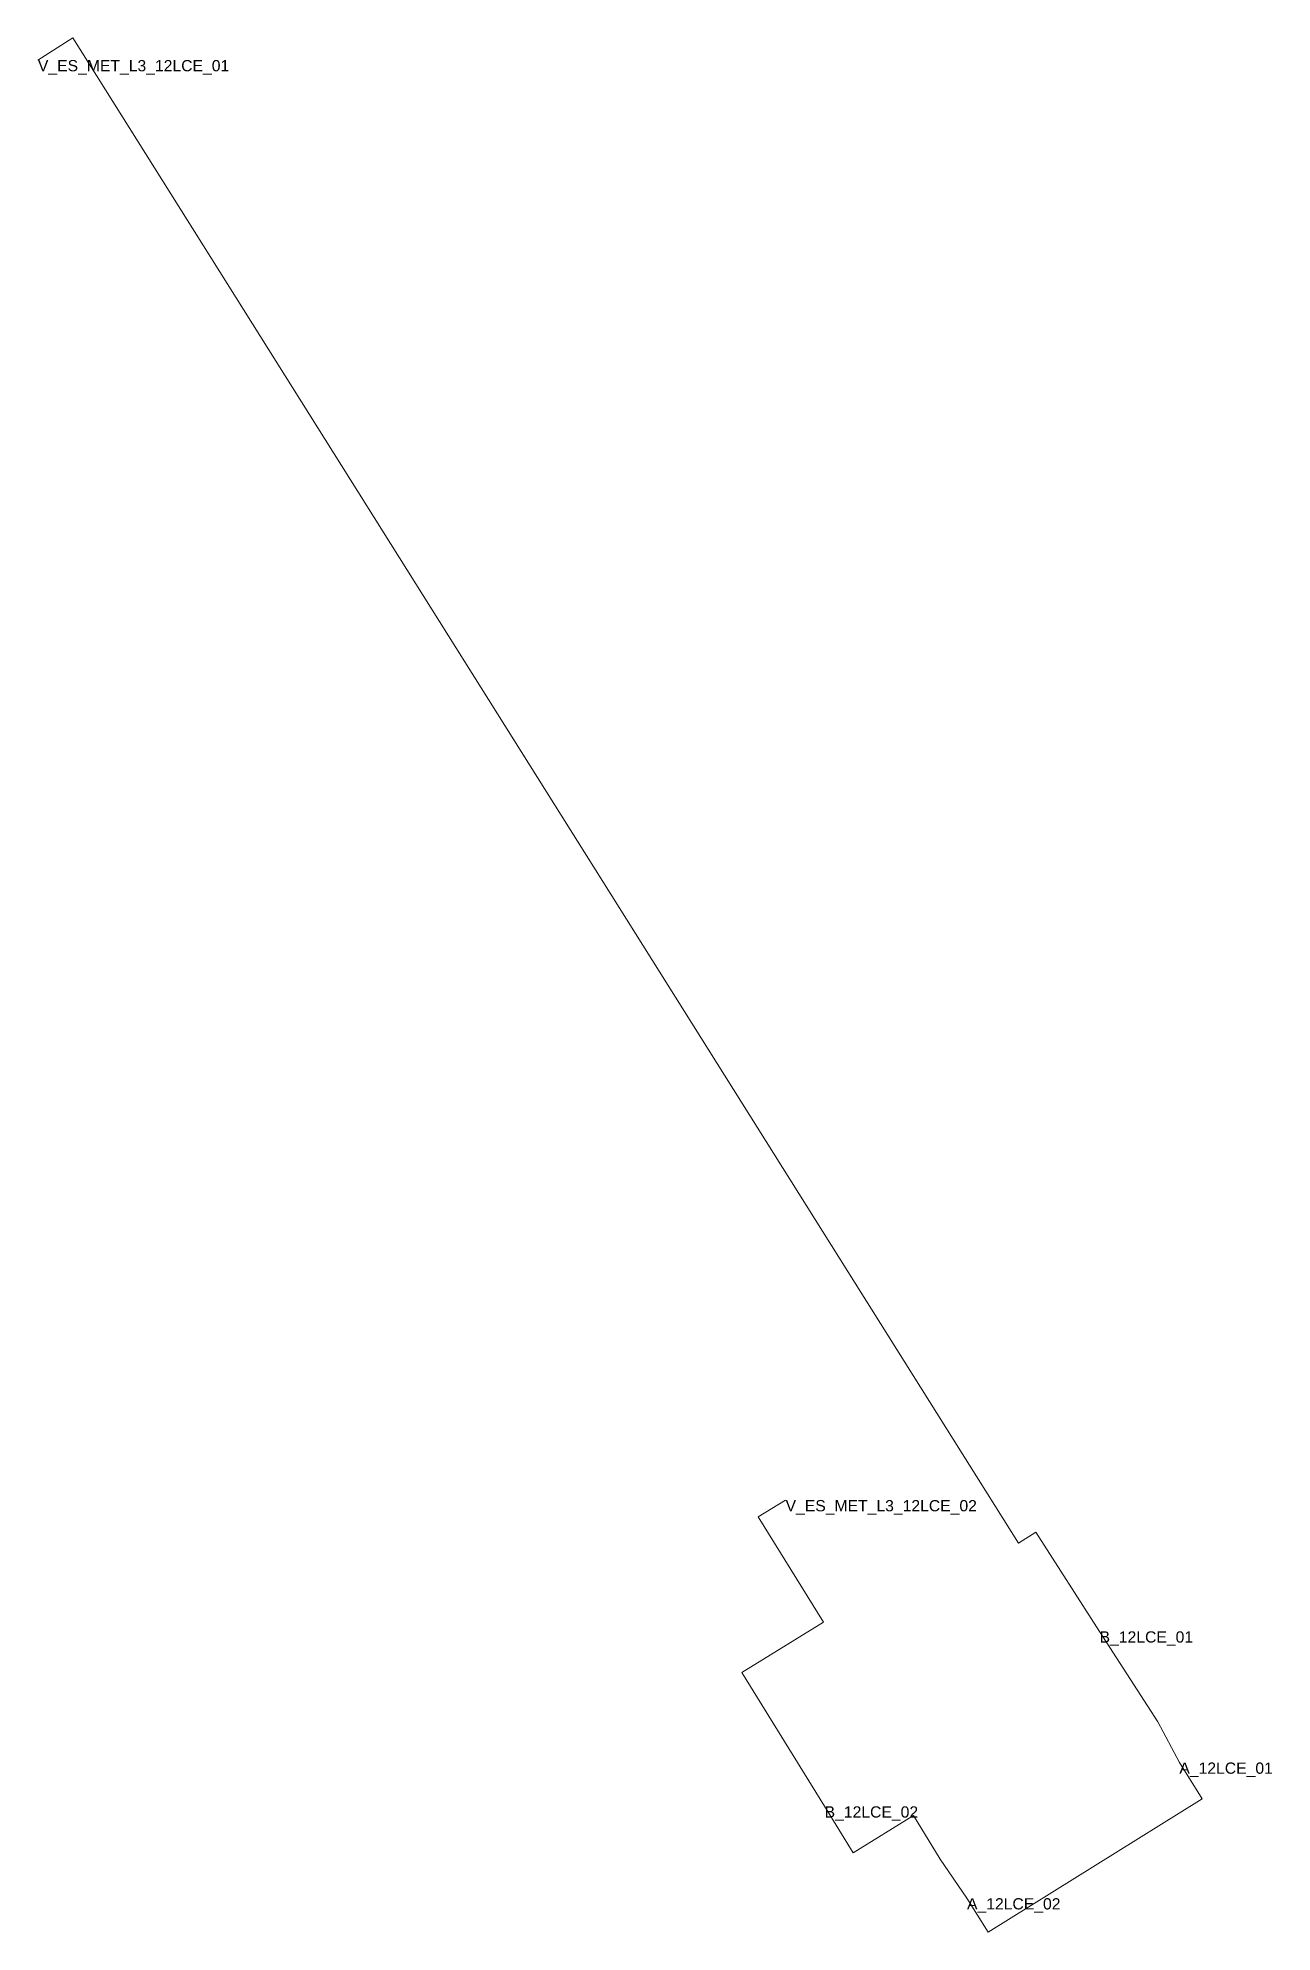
# Model space of a CAD drawing. Header units: metres. Extents: x 430836.5 to 430891.3, y 4581380.8 to 4581465.
import ezdxf
from ezdxf.enums import TextEntityAlignment as Align

# ---------------------------------------------------------------- set-up
doc = ezdxf.new("R2010")
doc.units = ezdxf.units.M
doc.header["$MEASUREMENT"] = 0
for name, color, linetype, lineweight, true_color in [('01_A_AccesTren_t', 40, 'Continuous', 0, 0xffd600), ('01_C_AccesExt_t', 251, 'Continuous', 0, 0x646464), ('01_C_CarrerHoritzontal_l', 251, 'Continuous', 0, 0x646464), ('01_I_Ascensor_l', 251, 'Continuous', 0, 0x646464), ('01_I_BarreraTarifaria_t', 251, 'Continuous', 0, 0x646464), ('01_I_Horitzontal_l', 251, 'Continuous', 0, 0x646464)]:
    doc.layers.add(name, color=color, linetype=linetype, lineweight=lineweight, true_color=true_color)
doc.styles.add('Style-Arial', font='arial.ttf')

msp = doc.modelspace()

# ---------------------------------------------------------------- linework, layer by layer
at = {"layer": '01_C_CarrerHoritzontal_l', "flags": 128}
msp.add_lwpolyline([(430877.766079, 4581382.325133), (430878.705473, 4581380.817225), (430888.212753, 4581386.740051), (430887.20414, 4581388.359071)], dxfattribs=at)
at = {"layer": '01_I_Ascensor_l'}
for p, q in [((430886.243652, 4581390.171081, -10), (430887.20414, 4581388.359071)), ((430876.579591, 4581384.064645, -10), (430877.766079, 4581382.325133))]:
    msp.add_line(p, q, dxfattribs=at)
at = {"layer": '01_I_Horitzontal_l'}
msp.add_line((430886.243652, 4581390.171081, -10), (430883.6585, 4581394.191579, -10), dxfattribs=at)
at = {"layer": '01_I_Horitzontal_l', "elevation": -10, "flags": 128}
for points in [[(430883.6585, 4581394.191579), (430880.820556, 4581398.605224), (430880.0594, 4581398.115807), (430838.029242, 4581465.046439), (430836.476499, 4581464.060824)], [(430871.439014, 4581386.410529), (430867.762277, 4581392.356536), (430871.382541, 4581394.595141), (430868.487853, 4581399.276422), (430869.70371, 4581400.028252)], [(430876.579591, 4581384.064645), (430875.384102, 4581385.997985), (430872.714765, 4581384.347389), (430871.439014, 4581386.410529)]]:
    msp.add_lwpolyline(points, dxfattribs=at)

# ---------------------------------------------------------------- texts
at = {"layer": '01_A_AccesTren_t', "style": 'Style-Arial'}
for s, p in [('V_ES_MET_L3_12LCE_01', (430836.476499, 4581464.060824, -10)), ('V_ES_MET_L3_12LCE_02', (430869.70371, 4581400.028252, -10))]:
    msp.add_text(s, height=0.5, dxfattribs=at).set_placement(p, align=Align.TOP_LEFT)
at = {"layer": '01_C_AccesExt_t', "char_height": 0.5, "attachment_point": 1, "line_spacing_factor": 1.2, "style": 'Style-Arial'}
for s, insert in [('A_12LCE_01', (430887.20414, 4581388.359071)), ('A_12LCE_02', (430877.766079, 4581382.325133))]:
    msp.add_mtext(s, dxfattribs=dict(at, insert=insert))
at = {"layer": '01_I_BarreraTarifaria_t', "char_height": 0.5, "attachment_point": 1, "line_spacing_factor": 1.2, "style": 'Style-Arial'}
for s, insert in [('B_12LCE_01', (430883.6585, 4581394.191579, -10)), ('B_12LCE_02', (430871.439014, 4581386.410529, -10))]:
    msp.add_mtext(s, dxfattribs=dict(at, insert=insert))

doc.saveas('drawing.dxf')
